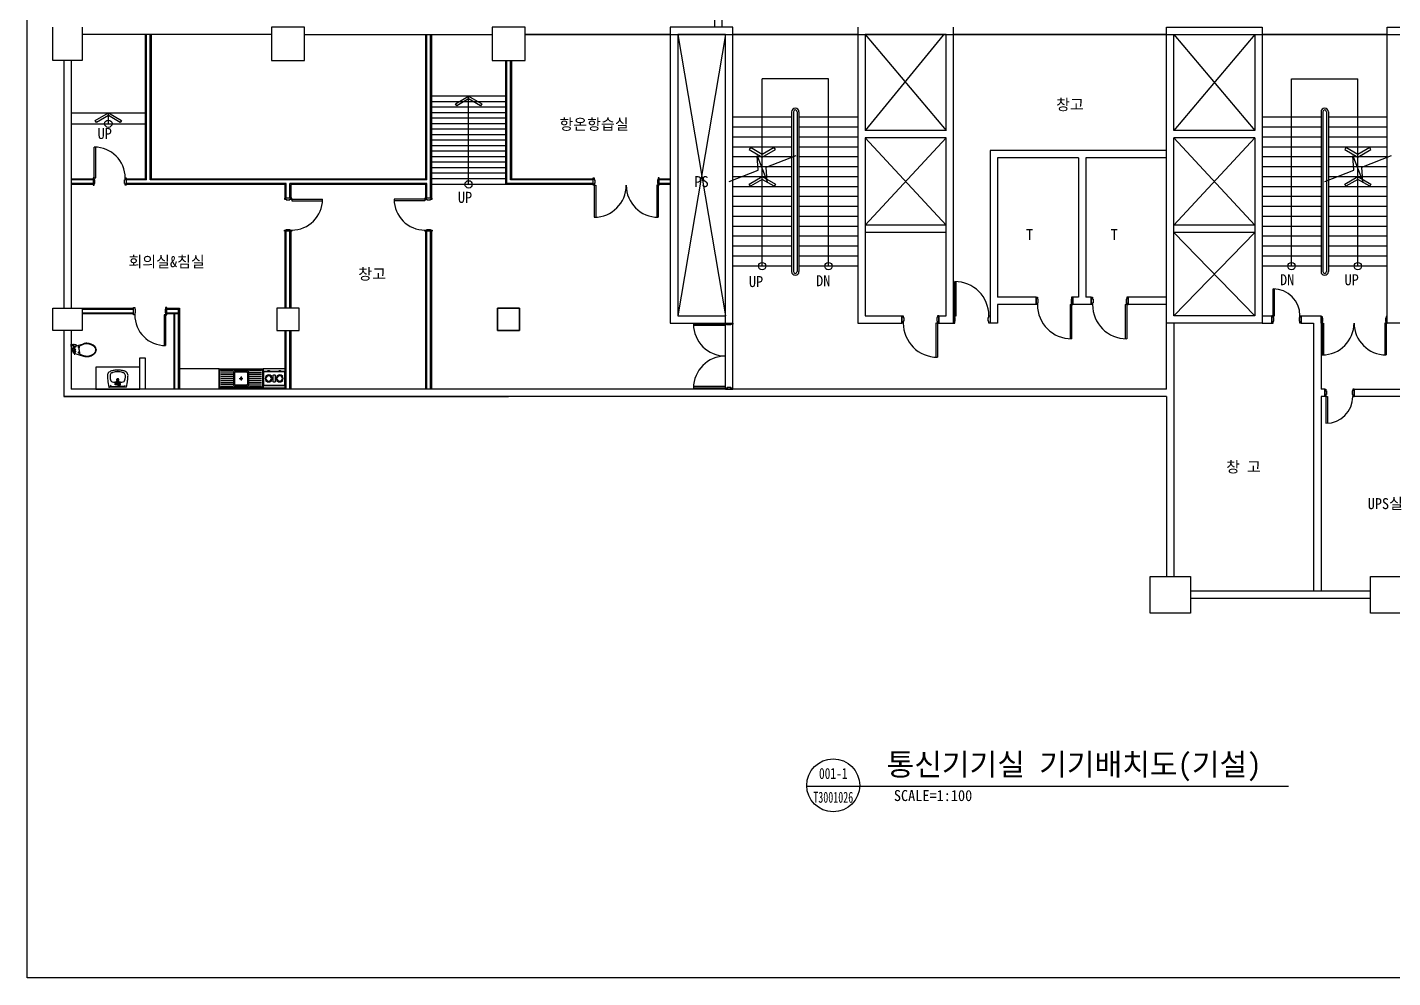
# Model space of a CAD drawing. Header units: millimetres. Extents: x -168211 to -88611, y 11020 to 97685.
# Drawn here: x -168211 to -131069, y 11020 to 36891 of the extents above; entities that cross this region are included whole.
import ezdxf
from ezdxf.enums import TextEntityAlignment as Align

# ---------------------------------------------------------------- set-up
doc = ezdxf.new("R2010")
doc.units = ezdxf.units.MM
for name, color, linetype in [('TS-SYMB', 3, 'Continuous'), ('TT-BASE', 253, 'Continuous'), ('TZ-BASE', 253, 'Continuous')]:
    doc.layers.add(name, color=color, linetype=linetype)
doc.layers.add('TX-PAPR', color=2, linetype='Continuous', plot=False)
doc.styles.get("Standard").update_dxf_attribs({"font": 'GulimChe.ttf'})
doc.styles.add('WBMTXT', font='GulimChe.ttf')
doc.styles.add('WGTXT', font='GulimChe.ttf')

# ---------------------------------------------------------------- blocks, each defined once
blk = doc.blocks.new('L03-P1')
at = {"layer": 'TZ-BASE', "linetype": 'ByBlock'}
for p, q in [((-236, 0), (236, 0)), ((-166, -20), (0, -20)), ((-77, -134), (-29, -134)), ((0, -48), (-71, -64)), ((-71, -64), (-71, -97)), ((-71, -97), (-30, -127)), ((0, -55), (-62, -67)), ((-62, -67), (-62, -103)), ((-36, -93), (-19, -188)), ((-10, -57), (-10, -66)), ((-10, -66), (12, -66)), ((-8, -179), (-8, -101)), ((0, -179), (-8, -179)), ((166, -20), (0, -20)), ((0, -48), (71, -64)), ((0, -55), (62, -67)), ((0, -179), (8, -179)), ((8, -179), (8, -101)), ((12, -66), (12, -57)), ((36, -93), (19, -188)), ((28, -134), (77, -134)), ((71, -97), (30, -127)), ((62, -67), (62, -103)), ((71, -64), (71, -97))]:
    blk.add_line(p, q, dxfattribs=at)
for centre, radius, start, end in [((825, -291), 1100, 164.6714, 174.6354), ((-825, -291), 1100, 5.3646, 15.3286), ((200, -312), 480, 173.306, 180.8772), ((-150, -311), 130, 183.4609, 203.4359), ((721, -317), 1000, 172.5947, 176.495), ((-167, -319), 112, 203.1618, 228.7366), ((170, -306), 380, 167.7492, 181.3724), ((18, -283), 230, 188.0028, 193.6262), ((-133, -315), 76, 196.7741, 249.1941), ((-163, -65), 45.6, 93.9023, 157.5159), ((-13, -249), 190, 154.9139, 172.6899), ((-138, -193), 53, 102.9122, 158.9195), ((-82, -434), 300, 89.0846, 103.1754), ((0, -91), 36.1, 342.0696, 197.8129), ((0, -196), 31.5, 132.5097, 47.6329), ((0, -109), 27.3, 353.1079, 186.8921), ((0, -115), 27.3, 173.1079, 6.8921), ((0, -196), 20.5, 154.9252, 25.1609), ((0, -101), 7.81, 0, 180), ((82, -434), 300, 76.8246, 90.9154), ((138, -193), 53, 21.0805, 77.0878), ((133, -315), 76, 290.8059, 343.2259), ((163, -65), 45.6, 22.4841, 86.0977), ((13, -249), 190, 7.3101, 25.0861), ((-170, -306), 380, 358.6276, 12.2508), ((-18, -283), 230, 346.3738, 351.9972), ((167, -319), 112, 311.2634, 336.8382), ((-721, -317), 1000, 3.505, 7.4053), ((150, -311), 130, 336.5641, 356.5391), ((-200, -312), 480, 359.1228, 6.694), ((-116, -246), 200, 231.6705, 247.1995), ((-50, -57), 400, 248.9382, 262.0951), ((-75, -205), 200, 244.9561, 253.178), ((0, 44), 460, 253.1486, 270), ((0, 360), 820, 262.6243, 270), ((0, 44), 460, 270, 286.8514), ((0, 360), 820, 270, 277.3757), ((50, -57), 400, 277.9049, 291.0618), ((75, -205), 200, 286.822, 295.0439), ((116, -246), 200, 292.8005, 308.3295)]:
    blk.add_arc(centre, radius, start, end, dxfattribs=at)
for p in [(236, 0), (0, -460)]:
    blk.add_point(p, dxfattribs=at)
blk = doc.blocks.new('T02-P1')
at = {"layer": 'TZ-BASE', "linetype": 'ByBlock'}
for p, q in [((0, 89), (0, 161)), ((18, 143), (18, 107)), ((44, 135), (18, 135)), ((44, 115), (18, 115)), ((40, 0), (40, 31)), ((63, 144), (44, 144)), ((44, 144), (44, 107)), ((63, 131), (44, 131)), ((63, 119), (44, 119)), ((63, 107), (44, 107)), ((63, 144), (63, 107)), ((63, 110), (67, 110)), ((68, 92), (95, 92)), ((68, 92), (68, 76)), ((68, 76), (95, 76)), ((75, 102), (75, 92)), ((79, 17), (79, 30)), ((81, 92), (81, 76)), ((82, 33), (108, 33)), ((85, 33), (85, 76)), ((122, 92), (95, 92)), ((122, 76), (95, 76)), ((105, 33), (105, 76)), ((108, 92), (108, 76)), ((111, 17), (111, 30)), ((115, 99), (337, 166)), ((115, 102), (115, 92)), ((122, 92), (122, 76)), ((127, 110), (123, 110)), ((127, 139), (127, 110)), ((128, 139), (127, 139)), ((128, 110), (127, 110)), ((133, 134), (133, 115)), ((133, 129), (138, 129)), ((133, 121), (138, 121)), ((140, 123), (140, 127)), ((221, 86), (197, 86)), ((221, 64), (197, 64)), ((229, 56), (219, 56)), ((219, 0), (219, 56)), ((229, 56), (229, 105)), ((421, 183), (419, 183)), ((40, 0), (40, -31)), ((68, -38), (68, -55)), ((95, -38), (68, -38)), ((68, -55), (95, -55)), ((77, -55), (77, -69)), ((77, -69), (95, -69)), ((81, -38), (81, -55)), ((83, -89), (90, -91)), ((85, -38), (85, -21)), ((92, -69), (88, -114)), ((95, -38), (122, -38)), ((122, -55), (95, -55)), ((113, -69), (95, -69)), ((98, -69), (102, -114)), ((100, -94), (337, -166)), ((105, -38), (105, -21)), ((108, -38), (108, -55)), ((113, -55), (113, -69)), ((122, -38), (122, -55)), ((221, -64), (197, -64)), ((221, -86), (197, -86)), ((219, 0), (219, -56)), ((229, -56), (219, -56)), ((229, -56), (229, -105)), ((421, -183), (419, -183))]:
    blk.add_line(p, q, dxfattribs=at)
blk.add_lwpolyline([(95, 12), (83, 0), (95, -12), (107, 0)], close=True, dxfattribs=at)
blk.add_circle((95, 0), 23.5, dxfattribs=at)
for centre, radius, start, end in [((0, 143), 18.2, 0, 90), ((0, 107), 18.2, 270, 0), ((100, 31), 60, 121.7058, 180), ((94, 21), 123, 74.2163, 104.6078), ((67, 102), 8, 0, 90), ((82, 30), 3, 90, 180), ((108, 30), 3, 360, 90), ((123, 102), 8, 90, 180), ((128, 134), 5, 0, 90), ((128, 115), 5, 270, 0), ((138, 127), 2, 0, 90), ((138, 123), 2, 270, 0), ((201, 75), 11.2, 109.3841, 250.6159), ((217, 75), 11.2, 289.3841, 70.6159), ((498, -380), 554, 101.7541, 119.01), ((343, 149), 11.3, 125.6748, 183.1732), ((426, 7), 176, 92.2293, 120.4115), ((418, -102), 280, 100.0111, 106.7769), ((426, 7), 161, 92.2293, 104.6284), ((418, -102), 270, 87.5478, 89.6565), ((418, -102), 285, 87.5478, 89.3157), ((420, -142), 325, 45.4387, 88.1493), ((420, -142), 310, 44.5566, 88.1493), ((560, 0), 110, 0, 45.4387), ((560, 0), 125, 26.0543, 45.4387), ((646, 46), 28.1, 318.2158, 17.8213), ((560, 0), 120, 0, 19.6497), ((100, -31), 60, 180, 253.2231), ((94, -113), 6.88, 193.7452, 274.2576), ((96, -113), 6.88, 265.7424, 346.2548), ((201, -75), 11.2, 109.3841, 250.6159), ((217, -75), 11.2, 289.3841, 70.6159), ((498, 380), 554, 240.99, 258.2459), ((343, -149), 11.3, 176.8268, 234.3252), ((426, -7), 176, 239.5885, 267.7707), ((418, 102), 280, 253.2231, 259.9889), ((426, -7), 161, 255.3716, 267.7707), ((418, 102), 270, 270.3435, 272.4522), ((418, 102), 285, 270.6843, 272.4522), ((420, 142), 310, 271.8507, 315.4434), ((420, 142), 325, 271.8507, 314.5613), ((560, 0), 110, 314.5613, 0), ((560, 0), 125, 314.5613, 333.9457), ((646, -46), 28.1, 342.1787, 41.7842), ((560, 0), 120, 340.3503, 0)]:
    blk.add_arc(centre, radius, start, end, dxfattribs=at)
for p in [(680, 0), (40, 0)]:
    blk.add_point(p, dxfattribs=at)
blk = doc.blocks.new('K1')
at = {"layer": 'TZ-BASE', "linetype": 'ByBlock'}
for p, q in [((-1800, 0), (-1800, 550)), ((-1800, 550), (-1200, 550)), ((-1689, 330), (-1731, 372)), ((-1569, 372), (-1611, 330)), ((-1389, 330), (-1431, 372)), ((-1269, 372), (-1311, 330)), ((-1200, 0), (-1200, 550)), ((-1150, 500), (-830, 500)), ((-1150, 448), (-830, 448)), ((-1150, 395), (-830, 395)), ((-50, 500), (-370, 500)), ((-50, 448), (-370, 448)), ((-50, 395), (-370, 395)), ((-1800, 30), (-1200, 30)), ((-1800, 0), (-1200, 0)), ((-1689, 252), (-1731, 210)), ((-1569, 210), (-1611, 252)), ((-1389, 252), (-1431, 210)), ((-1269, 210), (-1311, 252)), ((-1200, 30), (0, 30)), ((-1150, 342), (-830, 342)), ((-1150, 290), (-830, 290)), ((-1150, 238), (-830, 238)), ((-1150, 185), (-830, 185)), ((-1150, 132), (-830, 132)), ((-1150, 80), (-830, 80)), ((-550, 290), (-650, 290)), ((-600, 340), (-600, 240)), ((-50, 342), (-370, 342)), ((-50, 290), (-370, 290)), ((-50, 238), (-370, 238)), ((-50, 185), (-370, 185)), ((-50, 132), (-370, 132)), ((-50, 80), (-370, 80))]:
    blk.add_line(p, q, dxfattribs=at)
for points in [[(-1210, 90), (-1210, 490), (-1790, 490), (-1790, 90)], [(-1220, 100), (-1220, 480), (-1780, 480), (-1780, 100)], [(0, 550), (-1200, 550), (-1200, 0), (0, 0)]]:
    blk.add_lwpolyline(points, close=True, dxfattribs=at)
for points in [[(-1630, 490), (-1630, 510), (-1670, 510), (-1670, 490)], [(-1330, 490), (-1330, 510), (-1370, 510), (-1370, 490)]]:
    blk.add_lwpolyline(points, dxfattribs=at)
for points in [[(-1470, 210), (-1470, 370, 0.414214), (-1490, 390), (-1510, 390, 0.414214), (-1530, 370), (-1530, 210, 0.414214), (-1510, 190), (-1490, 190, 0.414214)], [(-1150, 50), (-50, 50, 0.414214), (-20, 80), (-20, 500, 0.414214), (-50, 530), (-1150, 530, 0.414214), (-1180, 500), (-1180, 80, 0.414214)], [(-800, 110, 0.414214), (-770, 80), (-430, 80, 0.414214), (-400, 110), (-400, 470, 0.414214), (-430, 500), (-770, 500, 0.414214), (-800, 470)], [(-770, 140, 0.414214), (-740, 110), (-460, 110, 0.414214), (-430, 140), (-430, 440, 0.414214), (-460, 470), (-740, 470, 0.414214), (-770, 440)]]:
    blk.add_lwpolyline(points, format="xyb", close=True, dxfattribs=at)
for centre, radius in [((-1650, 291), 95), ((-1350, 291), 95), ((-1650, 291), 75), ((-1350, 291), 75), ((-600, 290), 30)]:
    blk.add_circle(centre, radius, dxfattribs=at)
blk = doc.blocks.new('CZRTITG')
blk.add_line((-7.5, -0.19), (67.66, -0.19))
blk.add_circle((0, 0), 7.5)
at = {"style": 'WBMTXT'}
blk.add_attdef('SUB_TITLE', text='', height=6, dxfattribs=at).set_placement((15.1, 0.93), align=Align.BOTTOM_LEFT)
at = {"style": 'WGTXT', "width": 0.7, "flags": 4}
for tag, p in [('SEQNO', (0, 3.38)), ('CLASSNO', (0, -3.38))]:
    blk.add_attdef(tag, text='', height=3, dxfattribs=at).set_placement(p, align=Align.MIDDLE_CENTER)
at = {"style": 'WGTXT', "flags": 4}
for tag, p in [('SUBSCALE', (17.17, -2.89)), ('SUBSCALEV', (17.17, -6.71))]:
    blk.add_attdef(tag, text='', height=2.5, dxfattribs=at).set_placement(p, align=Align.MIDDLE_LEFT)

msp = doc.modelspace()

# ---------------------------------------------------------------- linework, layer by layer
at = {"layer": 'TS-SYMB', "flags": 128}
msp.add_lwpolyline([(-139791.7, 16238), (-133903.9, 16238)], dxfattribs=at)
at = {"layer": 'TT-BASE', "flags": 128}
for points in [[(-148819.2, 41291.2), (-148819.2, 39612.7), (-149319.2, 39612.7), (-149319.2, 36891.2)], [(-149019.2, 39812.7), (-149519.2, 39812.7), (-149519.2, 36891.2)]]:
    msp.add_lwpolyline(points, dxfattribs=at)
at = {"layer": 'TX-PAPR'}
msp.add_lwpolyline([(-168211, 62620.4), (-88611, 62620.4), (-88611, 11020.4), (-168211, 11020.4)], close=True, dxfattribs=at)
at = {"layer": 'TZ-BASE'}
for p, q in [((-167519.2, 35991.2), (-167519.2, 36891.2)), ((-166719.2, 36891.2), (-166719.2, 35991.2)), ((-150719.2, 36891.2), (-150719.2, 28841.2)), ((-149019.2, 36891.2), (-150719.2, 36891.2)), ((-149019.2, 27041.2), (-149019.2, 36891.2)), ((-145619.2, 36891.2), (-145619.2, 28841.2)), ((-143019.2, 28841.2), (-143019.2, 36891.2)), ((-137219.2, 28841.2), (-137219.2, 36891.2)), ((-137219.2, 36891.2), (-134619.2, 36891.2)), ((-134619.2, 36891.2), (-134619.2, 28841.2)), ((-161569.2, 36691.2), (-166719.2, 36691.2)), ((-164994.2, 32766.2), (-164994.2, 36691.2)), ((-164969.2, 32741.2), (-164969.2, 36691.2)), ((-164869.2, 32741.2), (-164869.2, 36691.2)), ((-164844.2, 36691.2), (-164844.2, 32766.2)), ((-160669.2, 36691.2), (-155569.2, 36691.2)), ((-157369.2, 32766.2), (-157369.2, 36691.2)), ((-157344.2, 32741.2), (-157344.2, 36691.2)), ((-157244.2, 32241.2), (-157244.2, 36691.2)), ((-157219.2, 36691.2), (-157219.2, 32241.2)), ((-154669.2, 36691.2), (-129519.2, 36691.2)), ((-150719.2, 36691.2), (-154669.2, 36691.2)), ((-150519.2, 36691.2), (-149219.2, 29041.2)), ((-149219.2, 36691.2), (-150519.2, 29041.2)), ((-150519.2, 36691.2), (-150519.2, 29041.2)), ((-149219.2, 36691.2), (-150519.2, 36691.2)), ((-149219.2, 27041.2), (-149219.2, 36691.2)), ((-145619.2, 36691.2), (-149019.2, 36691.2)), ((-143219.2, 36691.2), (-145419.2, 36691.2)), ((-145419.2, 36691.2), (-143219.2, 34081.2)), ((-145419.2, 36691.2), (-145419.2, 34081.2)), ((-143301.7, 36677.6), (-145419.2, 34081.2)), ((-143219.2, 34081.2), (-143219.2, 36691.2)), ((-137219.2, 36691.2), (-143019.2, 36691.2)), ((-137019.2, 36691.2), (-134819.2, 34081.2)), ((-134819.2, 36691.2), (-137019.2, 34081.2)), ((-131219.2, 36691.2), (-134619.2, 36691.2)), ((-166719.2, 35991.2), (-167519.2, 35991.2)), ((-167219.2, 35991.2), (-167219.2, 29241.2)), ((-167019.2, 35991.2), (-167019.2, 29241.2)), ((-155194.2, 32616.2), (-155194.2, 35991.2)), ((-155169.2, 32641.2), (-155169.2, 35991.2)), ((-155069.2, 32741.2), (-155069.2, 35991.2)), ((-155044.2, 35991.2), (-155044.2, 32766.2)), ((-148219.2, 30391.2), (-148219.2, 35491.2)), ((-146419.2, 35491.2), (-148219.2, 35491.2)), ((-146419.2, 30391.2), (-146419.2, 35491.2)), ((-133819.2, 30391.2), (-133819.2, 35491.2)), ((-133819.2, 35491.2), (-132019.2, 35491.2)), ((-132019.2, 30391.2), (-132019.2, 35491.2)), ((-155194.2, 35016.2), (-157219.2, 35016.2)), ((-156206.7, 32616.2), (-156206.7, 35016.2)), ((-167019.2, 34566.2), (-164994.2, 34566.2)), ((-166006.7, 34266.2), (-166006.7, 34566.2)), ((-155194.2, 34866.2), (-157219.2, 34866.2)), ((-155194.2, 34716.2), (-157219.2, 34716.2)), ((-155194.2, 34566.2), (-157219.2, 34566.2)), ((-147419.2, 34591.2), (-147419.2, 30241.2)), ((-147369.2, 34591.2), (-147369.2, 30241.2)), ((-147269.2, 34591.2), (-147269.2, 30241.2)), ((-147219.2, 34591.2), (-147219.2, 30241.2)), ((-133019.2, 34591.2), (-133019.2, 30241.2)), ((-132969.2, 34591.2), (-132969.2, 30241.2)), ((-132869.2, 34591.2), (-132869.2, 30241.2)), ((-132819.2, 34591.2), (-132819.2, 30241.2)), ((-167019.2, 34266.2), (-164994.2, 34266.2)), ((-155194.2, 34416.2), (-157219.2, 34416.2)), ((-155194.2, 34266.2), (-157219.2, 34266.2)), ((-147419.2, 34441.2), (-149019.2, 34441.2)), ((-147419.2, 34171.2), (-149019.2, 34171.2)), ((-145619.2, 34441.2), (-147219.2, 34441.2)), ((-145619.2, 34171.2), (-147219.2, 34171.2)), ((-133019.2, 34441.2), (-134619.2, 34441.2)), ((-133019.2, 34171.2), (-134619.2, 34171.2)), ((-131219.2, 34441.2), (-132819.2, 34441.2)), ((-131219.2, 34171.2), (-132819.2, 34171.2)), ((-155194.2, 34116.2), (-157219.2, 34116.2)), ((-155194.2, 33966.2), (-157219.2, 33966.2)), ((-155194.2, 33816.2), (-157219.2, 33816.2)), ((-147419.2, 33901.2), (-149019.2, 33901.2)), ((-145619.2, 33901.2), (-147219.2, 33901.2)), ((-143219.2, 34081.2), (-145419.2, 34081.2)), ((-145419.2, 33881.2), (-145419.2, 29041.2)), ((-145419.2, 33881.2), (-143219.2, 31501.2)), ((-143219.2, 33881.2), (-145419.2, 31501.2)), ((-143219.2, 33881.2), (-145419.2, 33881.2)), ((-143219.2, 29041.2), (-143219.2, 33881.2)), ((-134819.2, 34081.2), (-137019.2, 34081.2)), ((-137019.2, 33881.2), (-134819.2, 31501.2)), ((-134819.2, 33881.2), (-137019.2, 31501.2)), ((-134819.2, 33881.2), (-137019.2, 33881.2)), ((-133019.2, 33901.2), (-134619.2, 33901.2)), ((-131219.2, 33901.2), (-132819.2, 33901.2)), ((-155194.2, 33666.2), (-157219.2, 33666.2)), ((-155194.2, 33516.2), (-157219.2, 33516.2)), ((-147419.2, 33631.2), (-149019.2, 33631.2)), ((-145619.2, 33631.2), (-147219.2, 33631.2)), ((-137219.2, 33541.2), (-142019.2, 33541.2)), ((-142019.2, 33541.2), (-142019.2, 28841.2)), ((-133019.2, 33631.2), (-134619.2, 33631.2)), ((-131219.2, 33631.2), (-132819.2, 33631.2)), ((-155194.2, 33366.2), (-157219.2, 33366.2)), ((-155194.2, 33216.2), (-157219.2, 33216.2)), ((-155194.2, 33066.2), (-157219.2, 33066.2)), ((-147419.2, 33361.2), (-149019.2, 33361.2)), ((-147419.2, 33091.2), (-149019.2, 33091.2)), ((-145619.2, 33361.2), (-147219.2, 33361.2)), ((-145619.2, 33091.2), (-147219.2, 33091.2)), ((-141819.2, 33341.2), (-141819.2, 29541.2)), ((-139619.2, 33341.2), (-141819.2, 33341.2)), ((-139619.2, 33341.2), (-139619.2, 29541.2)), ((-137219.2, 33341.2), (-139419.2, 33341.2)), ((-139419.2, 33341.2), (-139419.2, 29541.2)), ((-133019.2, 33361.2), (-134619.2, 33361.2)), ((-133019.2, 33091.2), (-134619.2, 33091.2)), ((-131219.2, 33361.2), (-132819.2, 33361.2)), ((-131219.2, 33091.2), (-132819.2, 33091.2)), ((-167019.2, 32766.2), (-166419.2, 32766.2)), ((-166419.2, 32741.2), (-167019.2, 32741.2)), ((-166374.2, 32741.2), (-166389.2, 32741.2)), ((-166374.2, 32741.2), (-166389.2, 32741.2)), ((-166374.2, 32741.2), (-166389.2, 32741.2)), ((-166374.2, 32741.2), (-166389.2, 32741.2)), ((-166374.2, 32741.2), (-166389.2, 32741.2)), ((-165549.2, 32741.2), (-165564.2, 32741.2)), ((-165549.2, 32741.2), (-165564.2, 32741.2)), ((-165549.2, 32741.2), (-165564.2, 32741.2)), ((-165549.2, 32741.2), (-165564.2, 32741.2)), ((-165549.2, 32741.2), (-165564.2, 32741.2)), ((-165519.2, 32766.2), (-164994.2, 32766.2)), ((-164969.2, 32741.2), (-165519.2, 32741.2)), ((-157344.2, 32741.2), (-164869.2, 32741.2)), ((-164844.2, 32766.2), (-157369.2, 32766.2)), ((-155194.2, 32916.2), (-157219.2, 32916.2)), ((-155194.2, 32766.2), (-157219.2, 32766.2)), ((-152819.2, 32741.2), (-155069.2, 32741.2)), ((-155044.2, 32766.2), (-152819.2, 32766.2)), ((-152774.2, 32741.2), (-152789.2, 32741.2)), ((-151049.2, 32741.2), (-151064.2, 32741.2)), ((-151019.2, 32766.2), (-150719.2, 32766.2)), ((-150719.2, 32741.2), (-151019.2, 32741.2)), ((-147419.2, 32821.2), (-149019.2, 32821.2)), ((-145619.2, 32821.2), (-147219.2, 32821.2)), ((-133019.2, 32821.2), (-134619.2, 32821.2)), ((-131219.2, 32821.2), (-132819.2, 32821.2)), ((-166419.2, 32641.2), (-167019.2, 32641.2)), ((-166419.2, 32616.2), (-167019.2, 32616.2)), ((-166374.2, 32641.2), (-166389.2, 32641.2)), ((-166374.2, 32641.2), (-166389.2, 32641.2)), ((-166374.2, 32641.2), (-166389.2, 32641.2)), ((-166374.2, 32641.2), (-166389.2, 32641.2)), ((-166374.2, 32641.2), (-166389.2, 32641.2)), ((-165549.2, 32641.2), (-165564.2, 32641.2)), ((-165549.2, 32641.2), (-165564.2, 32641.2)), ((-165549.2, 32641.2), (-165564.2, 32641.2)), ((-165549.2, 32641.2), (-165564.2, 32641.2)), ((-165549.2, 32641.2), (-165564.2, 32641.2)), ((-161169.2, 32641.2), (-165519.2, 32641.2)), ((-161194.2, 32616.2), (-165519.2, 32616.2)), ((-161194.2, 32241.2), (-161194.2, 32616.2)), ((-161169.2, 32241.2), (-161169.2, 32641.2)), ((-157344.2, 32641.2), (-161069.2, 32641.2)), ((-161069.2, 32241.2), (-161069.2, 32641.2)), ((-157369.2, 32616.2), (-161044.2, 32616.2)), ((-161044.2, 32616.2), (-161044.2, 32241.2)), ((-157369.2, 32241.2), (-157369.2, 32616.2)), ((-157344.2, 32241.2), (-157344.2, 32641.2)), ((-155194.2, 32616.2), (-157219.2, 32616.2)), ((-152819.2, 32616.2), (-155194.2, 32616.2)), ((-152819.2, 32641.2), (-155169.2, 32641.2)), ((-152774.2, 32641.2), (-152789.2, 32641.2)), ((-151049.2, 32641.2), (-151064.2, 32641.2)), ((-150719.2, 32641.2), (-151019.2, 32641.2)), ((-150719.2, 32616.2), (-151019.2, 32616.2)), ((-147419.2, 32551.2), (-149019.2, 32551.2)), ((-145619.2, 32551.2), (-147219.2, 32551.2)), ((-133019.2, 32551.2), (-134619.2, 32551.2)), ((-131219.2, 32551.2), (-132819.2, 32551.2)), ((-161169.2, 32211.2), (-161169.2, 32196.2)), ((-161169.2, 32196.2), (-161169.2, 32211.2)), ((-161169.2, 32196.2), (-161169.2, 32211.2)), ((-161069.2, 32211.2), (-161069.2, 32196.2)), ((-161069.2, 32196.2), (-161069.2, 32211.2)), ((-161069.2, 32196.2), (-161069.2, 32211.2)), ((-157344.2, 32196.2), (-157344.2, 32211.2)), ((-157344.2, 32196.2), (-157344.2, 32211.2)), ((-157344.2, 32196.2), (-157344.2, 32211.2)), ((-157244.2, 32196.2), (-157244.2, 32211.2)), ((-157244.2, 32196.2), (-157244.2, 32211.2)), ((-157244.2, 32196.2), (-157244.2, 32211.2)), ((-147419.2, 32281.2), (-149019.2, 32281.2)), ((-147419.2, 32011.2), (-149019.2, 32011.2)), ((-145619.2, 32281.2), (-147219.2, 32281.2)), ((-145619.2, 32011.2), (-147219.2, 32011.2)), ((-133019.2, 32281.2), (-134619.2, 32281.2)), ((-133019.2, 32011.2), (-134619.2, 32011.2)), ((-131219.2, 32281.2), (-132819.2, 32281.2)), ((-131219.2, 32011.2), (-132819.2, 32011.2)), ((-147419.2, 31741.2), (-149019.2, 31741.2)), ((-145619.2, 31741.2), (-147219.2, 31741.2)), ((-133019.2, 31741.2), (-134619.2, 31741.2)), ((-131219.2, 31741.2), (-132819.2, 31741.2)), ((-161194.2, 29241.2), (-161194.2, 31341.2)), ((-161169.2, 31386.2), (-161169.2, 31371.2)), ((-161169.2, 31371.2), (-161169.2, 31386.2)), ((-161169.2, 31371.2), (-161169.2, 31386.2)), ((-161169.2, 29241.2), (-161169.2, 31341.2)), ((-161069.2, 31386.2), (-161069.2, 31371.2)), ((-161069.2, 31371.2), (-161069.2, 31386.2)), ((-161069.2, 31371.2), (-161069.2, 31386.2)), ((-161069.2, 29241.2), (-161069.2, 31341.2)), ((-161044.2, 31341.2), (-161044.2, 29241.2)), ((-157369.2, 27041.2), (-157369.2, 31341.2)), ((-157344.2, 31371.2), (-157344.2, 31386.2)), ((-157344.2, 31371.2), (-157344.2, 31386.2)), ((-157344.2, 27041.2), (-157344.2, 31341.2)), ((-157244.2, 31371.2), (-157244.2, 31386.2)), ((-157244.2, 31371.2), (-157244.2, 31386.2)), ((-157244.2, 27041.2), (-157244.2, 31341.2)), ((-157219.2, 31341.2), (-157219.2, 27041.2)), ((-147419.2, 31471.2), (-149019.2, 31471.2)), ((-147419.2, 31201.2), (-149019.2, 31201.2)), ((-145619.2, 31471.2), (-147219.2, 31471.2)), ((-145619.2, 31201.2), (-147219.2, 31201.2)), ((-143219.2, 31501.2), (-145419.2, 31501.2)), ((-143219.2, 31301.2), (-145419.2, 31301.2)), ((-134819.2, 31501.2), (-137019.2, 31501.2)), ((-137019.2, 31301.2), (-134819.2, 29041.2)), ((-134819.2, 31301.2), (-137019.2, 29041.2)), ((-134819.2, 31301.2), (-137019.2, 31301.2)), ((-133019.2, 31471.2), (-134619.2, 31471.2)), ((-133019.2, 31201.2), (-134619.2, 31201.2)), ((-131219.2, 31471.2), (-132819.2, 31471.2)), ((-131219.2, 31201.2), (-132819.2, 31201.2)), ((-147419.2, 30931.2), (-149019.2, 30931.2)), ((-145619.2, 30931.2), (-147219.2, 30931.2)), ((-133019.2, 30931.2), (-134619.2, 30931.2)), ((-131219.2, 30931.2), (-132819.2, 30931.2)), ((-147419.2, 30661.2), (-149019.2, 30661.2)), ((-145619.2, 30661.2), (-147219.2, 30661.2)), ((-133019.2, 30661.2), (-134619.2, 30661.2)), ((-131219.2, 30661.2), (-132819.2, 30661.2)), ((-147419.2, 30391.2), (-149019.2, 30391.2)), ((-145619.2, 30391.2), (-147219.2, 30391.2)), ((-133019.2, 30391.2), (-134619.2, 30391.2)), ((-131219.2, 30391.2), (-132819.2, 30391.2)), ((-142984.2, 29041.2), (-142984.2, 29971.2)), ((-142944.2, 29041.2), (-142944.2, 29970.3)), ((-134321.2, 29041.2), (-134321.2, 29771.2)), ((-134281.2, 29041.2), (-134281.2, 29770.1)), ((-140769.2, 29541.2), (-141819.2, 29541.2)), ((-140769.2, 29541.2), (-140769.2, 29341.2)), ((-140769.2, 29541.2), (-140734.2, 29541.2)), ((-140769.2, 29341.2), (-140769.2, 29541.2)), ((-140734.2, 29541.2), (-140734.2, 29491.2)), ((-140734.2, 29491.2), (-140719.2, 29491.2)), ((-140734.2, 29391.2), (-140734.2, 29341.2)), ((-140719.2, 29391.2), (-140734.2, 29391.2)), ((-140719.2, 29491.2), (-140719.2, 29391.2)), ((-139819.2, 29491.2), (-139819.2, 29391.2)), ((-139804.2, 29491.2), (-139819.2, 29491.2)), ((-139819.2, 29391.2), (-139804.2, 29391.2)), ((-139769.2, 29541.2), (-139804.2, 29541.2)), ((-139804.2, 29541.2), (-139804.2, 29491.2)), ((-139804.2, 29391.2), (-139804.2, 29341.2)), ((-139769.2, 29541.2), (-139769.2, 29341.2)), ((-139769.2, 29341.2), (-139769.2, 29541.2)), ((-139619.2, 29541.2), (-139769.2, 29541.2)), ((-139269.2, 29541.2), (-139419.2, 29541.2)), ((-139269.2, 29541.2), (-139269.2, 29341.2)), ((-139269.2, 29341.2), (-139269.2, 29541.2)), ((-139269.2, 29541.2), (-139234.2, 29541.2)), ((-139234.2, 29541.2), (-139234.2, 29491.2)), ((-139234.2, 29491.2), (-139219.2, 29491.2)), ((-139219.2, 29391.2), (-139234.2, 29391.2)), ((-139234.2, 29391.2), (-139234.2, 29341.2)), ((-139219.2, 29491.2), (-139219.2, 29391.2)), ((-138304.2, 29491.2), (-138319.2, 29491.2)), ((-138319.2, 29491.2), (-138319.2, 29391.2)), ((-138319.2, 29391.2), (-138304.2, 29391.2)), ((-138269.2, 29541.2), (-138304.2, 29541.2)), ((-138304.2, 29541.2), (-138304.2, 29491.2)), ((-138304.2, 29391.2), (-138304.2, 29341.2)), ((-137219.2, 29541.2), (-138269.2, 29541.2)), ((-138269.2, 29541.2), (-138269.2, 29341.2)), ((-138269.2, 29341.2), (-138269.2, 29541.2)), ((-167519.2, 29241.2), (-166719.2, 29241.2)), ((-167519.2, 28641.2), (-167519.2, 29241.2)), ((-166719.2, 29241.2), (-166719.2, 28641.2)), ((-166719.2, 29241.2), (-165319.2, 29241.2)), ((-166719.2, 29216.2), (-165319.2, 29216.2)), ((-166719.2, 29116.2), (-165319.2, 29116.2)), ((-165319.2, 29091.2), (-166719.2, 29091.2)), ((-165274.2, 29216.2), (-165289.2, 29216.2)), ((-165289.2, 29216.2), (-165274.2, 29216.2)), ((-165274.2, 29116.2), (-165289.2, 29116.2)), ((-165289.2, 29116.2), (-165274.2, 29116.2)), ((-164449.2, 29216.2), (-164464.2, 29216.2)), ((-164464.2, 29216.2), (-164449.2, 29216.2)), ((-164449.2, 29116.2), (-164464.2, 29116.2)), ((-164464.2, 29116.2), (-164449.2, 29116.2)), ((-164419.2, 29241.2), (-164069.2, 29241.2)), ((-164419.2, 29216.2), (-164069.2, 29216.2)), ((-164419.2, 29116.2), (-164069.2, 29116.2)), ((-164069.2, 29091.2), (-164419.2, 29091.2)), ((-164219.2, 27041.2), (-164219.2, 29091.2)), ((-164194.2, 27041.2), (-164194.2, 29116.2)), ((-164094.2, 27041.2), (-164094.2, 29216.2)), ((-164069.2, 29241.2), (-164069.2, 27041.2)), ((-161419.2, 29241.2), (-161419.2, 28641.2)), ((-160819.2, 29241.2), (-161419.2, 29241.2)), ((-160819.2, 28641.2), (-160819.2, 29241.2)), ((-155419.2, 29241.2), (-155419.2, 28641.2)), ((-154819.2, 29241.2), (-155419.2, 29241.2)), ((-154819.2, 28641.2), (-154819.2, 29241.2)), ((-150519.2, 29041.2), (-149219.2, 29041.2)), ((-145419.2, 29041.2), (-144419.2, 29041.2)), ((-144419.2, 28841.2), (-144419.2, 29041.2)), ((-144419.2, 29041.2), (-144384.2, 29041.2)), ((-144419.2, 29041.2), (-144419.2, 28841.2)), ((-144384.2, 29041.2), (-144384.2, 28991.2)), ((-144384.2, 28991.2), (-144369.2, 28991.2)), ((-144369.2, 28991.2), (-144369.2, 28891.2)), ((-143454.2, 28991.2), (-143469.2, 28991.2)), ((-143469.2, 28991.2), (-143469.2, 28891.2)), ((-143419.2, 29041.2), (-143454.2, 29041.2)), ((-143454.2, 29041.2), (-143454.2, 28991.2)), ((-143419.2, 28841.2), (-143419.2, 29041.2)), ((-143419.2, 29041.2), (-143219.2, 29041.2)), ((-143419.2, 29041.2), (-143419.2, 28841.2)), ((-142984.2, 29041.2), (-143019.2, 29041.2)), ((-143019.2, 29041.2), (-143019.2, 28841.2)), ((-142984.2, 29041.2), (-142944.2, 29041.2)), ((-142984.2, 28991.2), (-142984.2, 29041.2)), ((-142969.2, 28991.2), (-142984.2, 28991.2)), ((-142969.2, 28891.2), (-142969.2, 28991.2)), ((-142069.2, 28991.2), (-142054.2, 28991.2)), ((-142069.2, 28891.2), (-142069.2, 28991.2)), ((-142054.2, 29041.2), (-142019.2, 29041.2)), ((-142054.2, 28991.2), (-142054.2, 29041.2)), ((-142019.2, 29041.2), (-142019.2, 28841.2)), ((-141819.2, 29341.2), (-141819.2, 28841.2)), ((-140769.2, 29341.2), (-141819.2, 29341.2)), ((-140734.2, 29341.2), (-140769.2, 29341.2)), ((-139844.2, 29341.2), (-139844.2, 28412.1)), ((-139804.2, 29341.2), (-139844.2, 29341.2)), ((-139804.2, 29341.2), (-139804.2, 28411.2)), ((-139804.2, 29341.2), (-139769.2, 29341.2)), ((-139269.2, 29341.2), (-139769.2, 29341.2)), ((-139234.2, 29341.2), (-139269.2, 29341.2)), ((-138344.2, 29341.2), (-138344.2, 28412.1)), ((-138304.2, 29341.2), (-138344.2, 29341.2)), ((-138304.2, 29341.2), (-138304.2, 28411.2)), ((-138304.2, 29341.2), (-138269.2, 29341.2)), ((-137219.2, 29341.2), (-138269.2, 29341.2)), ((-134619.2, 29041.2), (-134356.2, 29041.2)), ((-134356.2, 28841.2), (-134356.2, 29041.2)), ((-134356.2, 29041.2), (-134356.2, 28841.2)), ((-134321.2, 29041.2), (-134356.2, 29041.2)), ((-134321.2, 28991.2), (-134321.2, 29041.2)), ((-134321.2, 29041.2), (-134281.2, 29041.2)), ((-134306.2, 28991.2), (-134321.2, 28991.2)), ((-134306.2, 28891.2), (-134306.2, 28991.2)), ((-133606.2, 28891.2), (-133606.2, 28991.2)), ((-133606.2, 28991.2), (-133591.2, 28991.2)), ((-133591.2, 28991.2), (-133591.2, 29041.2)), ((-133591.2, 29041.2), (-133556.2, 29041.2)), ((-133556.2, 29041.2), (-133019.2, 29041.2)), ((-133556.2, 28841.2), (-133556.2, 29041.2)), ((-133556.2, 29041.2), (-133556.2, 28841.2)), ((-133019.2, 29041.2), (-133019.2, 27041.2)), ((-133019.2, 28841.2), (-133019.2, 29021.2)), ((-133019.2, 28841.2), (-133019.2, 29021.2)), ((-133019.2, 29021.2), (-132987.7, 29021.2)), ((-132987.7, 29021.2), (-132987.7, 28976.2)), ((-132987.7, 28976.2), (-132974.2, 28976.2)), ((-132974.2, 28976.2), (-132974.2, 28886.2)), ((-131250.7, 28976.2), (-131264.2, 28976.2)), ((-131264.2, 28976.2), (-131264.2, 28886.2)), ((-131219.2, 29021.2), (-131250.7, 29021.2)), ((-131250.7, 29021.2), (-131250.7, 28976.2)), ((-131219.2, 28841.2), (-131219.2, 29021.2)), ((-131219.2, 28841.2), (-131219.2, 29021.2)), ((-166719.2, 28641.2), (-167519.2, 28641.2)), ((-167219.2, 28641.2), (-167219.2, 26841.2)), ((-167019.2, 28641.2), (-167019.2, 27041.2)), ((-161419.2, 28641.2), (-160819.2, 28641.2)), ((-161194.2, 27041.2), (-161194.2, 28641.2)), ((-161169.2, 27041.2), (-161169.2, 28641.2)), ((-161069.2, 27041.2), (-161069.2, 28641.2)), ((-161044.2, 28641.2), (-161044.2, 27041.2)), ((-155419.2, 28641.2), (-154819.2, 28641.2)), ((-150719.2, 28841.2), (-149219.2, 28841.2)), ((-149169.2, 28796.2), (-149169.2, 28811.2)), ((-149069.2, 28796.2), (-149069.2, 28811.2)), ((-145619.2, 28841.2), (-144419.2, 28841.2)), ((-144384.2, 28841.2), (-144419.2, 28841.2)), ((-144369.2, 28891.2), (-144384.2, 28891.2)), ((-144384.2, 28891.2), (-144384.2, 28841.2)), ((-143494.2, 28841.2), (-143494.2, 27912.1)), ((-143454.2, 28841.2), (-143494.2, 28841.2)), ((-143469.2, 28891.2), (-143454.2, 28891.2)), ((-143454.2, 28891.2), (-143454.2, 28841.2)), ((-143454.2, 28841.2), (-143454.2, 27911.2)), ((-143454.2, 28841.2), (-143419.2, 28841.2)), ((-143419.2, 28841.2), (-143019.2, 28841.2)), ((-143019.2, 28841.2), (-142984.2, 28841.2)), ((-142984.2, 28891.2), (-142969.2, 28891.2)), ((-142984.2, 28841.2), (-142984.2, 28891.2)), ((-142054.2, 28891.2), (-142069.2, 28891.2)), ((-142054.2, 28841.2), (-142054.2, 28891.2)), ((-142019.2, 28841.2), (-142054.2, 28841.2)), ((-141819.2, 28841.2), (-142019.2, 28841.2)), ((-134619.2, 28841.2), (-137219.2, 28841.2)), ((-137219.2, 27041.2), (-137219.2, 28841.2)), ((-137019.2, 28841.2), (-137019.2, 21941.2)), ((-134619.2, 28841.2), (-134356.2, 28841.2)), ((-134356.2, 28841.2), (-134321.2, 28841.2)), ((-134321.2, 28841.2), (-134321.2, 28891.2)), ((-134321.2, 28891.2), (-134306.2, 28891.2)), ((-133591.2, 28891.2), (-133606.2, 28891.2)), ((-133591.2, 28841.2), (-133591.2, 28891.2)), ((-133556.2, 28841.2), (-133591.2, 28841.2)), ((-133556.2, 28841.2), (-133219.2, 28841.2)), ((-133219.2, 28841.2), (-133219.2, 21541.2)), ((-132987.7, 28841.2), (-133019.2, 28841.2)), ((-132974.2, 28886.2), (-132987.7, 28886.2)), ((-132987.7, 28886.2), (-132987.7, 28841.2)), ((-132987.7, 28841.2), (-132951.7, 28841.2)), ((-132987.7, 28841.2), (-132987.7, 27972.7)), ((-132951.7, 28841.2), (-132951.7, 27973.4)), ((-131250.7, 28841.2), (-131286.7, 28841.2)), ((-131286.7, 28841.2), (-131286.7, 27973.4)), ((-131264.2, 28886.2), (-131250.7, 28886.2)), ((-131250.7, 28886.2), (-131250.7, 28841.2)), ((-131250.7, 28841.2), (-131219.2, 28841.2)), ((-131250.7, 28841.2), (-131250.7, 27972.7)), ((-165151.4, 27891.2), (-165001.4, 27891.2)), ((-165151.4, 27041.2), (-165151.4, 27891.2)), ((-165001.4, 27891.2), (-165001.4, 27041.2)), ((-166351.4, 27641.2), (-166351.4, 27041.2)), ((-165151.4, 27641.2), (-166351.4, 27641.2)), ((-165151.4, 27041.2), (-165151.4, 27641.2)), ((-162994.2, 27591.2), (-164069.2, 27591.2)), ((-137219.2, 26841.2), (-167219.2, 26841.2)), ((-167219.2, 26841.2), (-155119.2, 26841.2)), ((-137219.2, 27041.2), (-167019.2, 27041.2)), ((-166351.4, 27041.2), (-165151.4, 27041.2)), ((-165001.4, 27041.2), (-165151.4, 27041.2)), ((-149169.2, 27071.2), (-149169.2, 27086.2)), ((-149069.2, 27071.2), (-149069.2, 27086.2)), ((-137219.2, 26841.2), (-137219.2, 21941.2)), ((-132919.2, 27041.2), (-133019.2, 27041.2)), ((-133019.2, 26841.2), (-133019.2, 21541.2)), ((-132919.2, 26841.2), (-133019.2, 26841.2)), ((-132919.2, 27041.2), (-132919.2, 26841.2)), ((-132919.2, 26841.2), (-132919.2, 27041.2)), ((-132919.2, 27041.2), (-132884.2, 27041.2)), ((-132884.2, 26841.2), (-132919.2, 26841.2)), ((-132884.2, 27041.2), (-132884.2, 26991.2)), ((-132884.2, 26991.2), (-132869.2, 26991.2)), ((-132869.2, 26891.2), (-132884.2, 26891.2)), ((-132884.2, 26891.2), (-132884.2, 26841.2)), ((-132884.2, 26841.2), (-132884.2, 26111.2)), ((-132884.2, 26841.2), (-132844.2, 26841.2)), ((-132869.2, 26991.2), (-132869.2, 26891.2)), ((-132844.2, 26841.2), (-132844.2, 26112.3)), ((-132154.2, 26991.2), (-132169.2, 26991.2)), ((-132169.2, 26991.2), (-132169.2, 26891.2)), ((-132169.2, 26891.2), (-132154.2, 26891.2)), ((-132119.2, 27041.2), (-132154.2, 27041.2)), ((-132154.2, 27041.2), (-132154.2, 26991.2)), ((-132154.2, 26891.2), (-132154.2, 26841.2)), ((-132154.2, 26841.2), (-132119.2, 26841.2)), ((-132119.2, 27041.2), (-128697.9, 27041.2)), ((-132119.2, 27041.2), (-132119.2, 26841.2)), ((-132119.2, 26841.2), (-132119.2, 27041.2)), ((-129219.2, 26841.2), (-132119.2, 26841.2)), ((-137669.2, 21941.2), (-136569.2, 21941.2)), ((-137669.2, 20941.2), (-137669.2, 21941.2)), ((-136569.2, 21941.2), (-136569.2, 20941.2)), ((-131669.2, 21941.2), (-130569.2, 21941.2)), ((-131669.2, 20941.2), (-131669.2, 21941.2)), ((-131669.2, 21541.2), (-136569.2, 21541.2)), ((-131669.2, 21341.2), (-136569.2, 21341.2)), ((-136569.2, 20941.2), (-137669.2, 20941.2)), ((-130569.2, 20941.2), (-131669.2, 20941.2))]:
    msp.add_line(p, q, dxfattribs=at)
at = {"layer": 'TZ-BASE', "linetype": 'ByBlock'}
for p, q in [((-166349.2, 32791.2), (-166349.2, 33630.2)), ((-152789.2, 32591.2), (-152749.2, 32591.2)), ((-152789.2, 32591.2), (-152789.2, 31721.2)), ((-152749.2, 32591.2), (-152749.2, 31722.1)), ((-151089.2, 32591.2), (-151089.2, 31722.1)), ((-151049.2, 32591.2), (-151089.2, 32591.2)), ((-151049.2, 32591.2), (-151049.2, 31721.2)), ((-161019.2, 32171.2), (-160180.1, 32171.2)), ((-157394.2, 32171.2), (-158233.2, 32171.2)), ((-164489.2, 29066.2), (-164489.2, 28227.2)), ((-149219.2, 28811.2), (-150089.2, 28811.2)), ((-149219.2, 28771.2), (-150088.2, 28771.2)), ((-149219.2, 28811.2), (-149219.2, 28771.2)), ((-149219.2, 27071.2), (-150089.2, 27071.2)), ((-149219.2, 27111.2), (-150088.2, 27111.2)), ((-149219.2, 27071.2), (-149219.2, 27111.2))]:
    msp.add_line(p, q, dxfattribs=at)
at = {"layer": 'TZ-BASE', "flags": 128}
for points in [[(-160669.2, 36891.2), (-161569.2, 36891.2), (-161569.2, 35991.2), (-160669.2, 35991.2)], [(-154669.2, 36891.2), (-155569.2, 36891.2), (-155569.2, 35991.2), (-154669.2, 35991.2)]]:
    msp.add_lwpolyline(points, close=True, dxfattribs=at)
at = {"layer": 'TZ-BASE'}
for points in [[(-129519.2, 36891.2), (-129519.2, 28841.2), (-131219.2, 28841.2), (-131219.2, 36891.2)], [(-155849, 34807.3), (-155882, 34752.3), (-156206.7, 34939.3), (-156529.9, 34752.3), (-156562.1, 34807), (-156206.7, 35016.2)], [(-165649, 34357.3), (-165682, 34302.3), (-166006.7, 34489.3), (-166329.9, 34302.3), (-166362.1, 34357), (-166006.7, 34566.2)], [(-147861.5, 33564.2), (-147894.5, 33619.2), (-148219.2, 33432.2), (-148542.4, 33619.2), (-148574.6, 33564.4), (-148219.2, 33355.3)], [(-131661.5, 33564.2), (-131694.5, 33619.2), (-132019.2, 33432.2), (-132342.4, 33619.2), (-132374.6, 33564.4), (-132019.2, 33355.3)], [(-147861.5, 32618.2), (-147894.5, 32563.2), (-148219.2, 32750.2), (-148542.4, 32563.2), (-148574.6, 32618), (-148219.2, 32827.1)], [(-131661.5, 32618.2), (-131694.5, 32563.2), (-132019.2, 32750.2), (-132342.4, 32563.2), (-132374.6, 32618), (-132019.2, 32827.1)]]:
    msp.add_lwpolyline(points, close=True, dxfattribs=at)
for points in [[(-137019.2, 34081.2), (-137019.2, 36691.2), (-134819.2, 36691.2), (-134819.2, 34081.2)], [(-134819.2, 33881.2), (-134819.2, 29041.2), (-137019.2, 29041.2), (-137019.2, 33881.2)], [(-149119.2, 32693.8), (-148329.2, 33001.2), (-148354.2, 33391), (-148084.2, 32697.2), (-148109.1, 33086.9), (-147299.2, 33402.1)], [(-132919.2, 32693.8), (-132129.2, 33001.2), (-132154.2, 33391), (-131884.2, 32697.2), (-131909.1, 33086.9), (-131099.2, 33402.1)], [(-154819.2, 29241.2), (-154819.2, 28641.2), (-155419.2, 28641.2), (-155419.2, 29241.2), (-154819.2, 29241.2)]]:
    msp.add_lwpolyline(points, dxfattribs=at)
at = {"layer": 'TZ-BASE', "linetype": 'ByBlock'}
for points in [[(-166389.2, 32791.2), (-166389.2, 33631.2, -0.4499216)], [(-161019.2, 32211.2), (-160179.2, 32211.2, -0.4499216)], [(-157394.2, 32211.2), (-158234.2, 32211.2, 0.4499216)], [(-164449.2, 29066.2), (-164449.2, 28226.2, -0.4499216)]]:
    msp.add_lwpolyline(points, format="xyb", dxfattribs=at)
for points in [[(-166419.2, 32791.2), (-166419.2, 32591.2), (-166389.2, 32591.2), (-166389.2, 32641.2), (-166374.2, 32641.2), (-166374.2, 32741.2), (-166389.2, 32741.2), (-166389.2, 32791.2)], [(-165519.2, 32791.2), (-165519.2, 32591.2), (-165549.2, 32591.2), (-165549.2, 32641.2), (-165564.2, 32641.2), (-165564.2, 32741.2), (-165549.2, 32741.2), (-165549.2, 32791.2)], [(-152819.2, 32591.2), (-152819.2, 32791.2), (-152789.2, 32791.2), (-152789.2, 32741.2), (-152774.2, 32741.2), (-152774.2, 32641.2), (-152789.2, 32641.2), (-152789.2, 32591.2)], [(-151019.2, 32591.2), (-151019.2, 32791.2), (-151049.2, 32791.2), (-151049.2, 32741.2), (-151064.2, 32741.2), (-151064.2, 32641.2), (-151049.2, 32641.2), (-151049.2, 32591.2)], [(-161019.2, 32241.2), (-161219.2, 32241.2), (-161219.2, 32211.2), (-161169.2, 32211.2), (-161169.2, 32196.2), (-161069.2, 32196.2), (-161069.2, 32211.2), (-161019.2, 32211.2)], [(-157194.2, 32241.2), (-157394.2, 32241.2), (-157394.2, 32211.2), (-157344.2, 32211.2), (-157344.2, 32196.2), (-157244.2, 32196.2), (-157244.2, 32211.2), (-157194.2, 32211.2)], [(-161019.2, 31341.2), (-161219.2, 31341.2), (-161219.2, 31371.2), (-161169.2, 31371.2), (-161169.2, 31386.2), (-161069.2, 31386.2), (-161069.2, 31371.2), (-161019.2, 31371.2)], [(-157194.2, 31341.2), (-157394.2, 31341.2), (-157394.2, 31371.2), (-157344.2, 31371.2), (-157344.2, 31386.2), (-157244.2, 31386.2), (-157244.2, 31371.2), (-157194.2, 31371.2)], [(-165319.2, 29066.2), (-165319.2, 29266.2), (-165289.2, 29266.2), (-165289.2, 29216.2), (-165274.2, 29216.2), (-165274.2, 29116.2), (-165289.2, 29116.2), (-165289.2, 29066.2)], [(-164419.2, 29066.2), (-164419.2, 29266.2), (-164449.2, 29266.2), (-164449.2, 29216.2), (-164464.2, 29216.2), (-164464.2, 29116.2), (-164449.2, 29116.2), (-164449.2, 29066.2)], [(-149219.2, 28841.2), (-149019.2, 28841.2), (-149019.2, 28811.2), (-149069.2, 28811.2), (-149069.2, 28796.2), (-149169.2, 28796.2), (-149169.2, 28811.2), (-149219.2, 28811.2)], [(-149219.2, 27041.2), (-149019.2, 27041.2), (-149019.2, 27071.2), (-149069.2, 27071.2), (-149069.2, 27086.2), (-149169.2, 27086.2), (-149169.2, 27071.2), (-149219.2, 27071.2)]]:
    msp.add_lwpolyline(points, close=True, dxfattribs=at)
for points in [[(-166389.2, 32791.2), (-166349.2, 32791.2)], [(-161019.2, 32211.2), (-161019.2, 32171.2)], [(-157394.2, 32211.2), (-157394.2, 32171.2)], [(-164449.2, 29066.2), (-164489.2, 29066.2)]]:
    msp.add_lwpolyline(points, dxfattribs=at)
at = {"layer": 'TZ-BASE'}
for centre in [(-166006.7, 34266.2), (-156206.7, 32616.2), (-148219.2, 30391.2), (-146419.2, 30391.2), (-133819.2, 30391.2), (-132019.2, 30391.2)]:
    msp.add_circle(centre, 100, dxfattribs=at)
for centre, radius, start, end in [((-147319.2, 34591.2), 100, 0, 180), ((-147319.2, 34591.2), 50, 0, 180), ((-132919.2, 34591.2), 100, 0, 180), ((-132919.2, 34591.2), 50, 0, 180), ((-147319.2, 30241.2), 100, 180, 0), ((-147319.2, 30241.2), 50, 180, 0), ((-132919.2, 30241.2), 100, 180, 0), ((-132919.2, 30241.2), 50, 180, 0), ((-142984.2, 29041.2), 930, 0, 90), ((-134321.2, 29041.2), 730, 0, 90), ((-139804.2, 29341.2), 930, 180, 270), ((-138304.2, 29341.2), 930, 180, 270), ((-143454.2, 28841.2), 930, 180, 270), ((-132987.7, 28841.2), 868.5, 270, 0), ((-131250.7, 28841.2), 868.5, 180, 270), ((-132884.2, 26841.2), 730, 270, 0)]:
    msp.add_arc(centre, radius, start, end, dxfattribs=at)
at = {"layer": 'TZ-BASE', "linetype": 'ByBlock'}
for centre, radius, start, end in [((-166389.2, 32791.2), 840, 0, 90), ((-152789.2, 32591.2), 870, 270, 0), ((-151049.2, 32591.2), 870, 180, 270), ((-161019.2, 32211.2), 840, 270, 0), ((-157394.2, 32211.2), 840, 180, 270), ((-164449.2, 29066.2), 840, 180, 270), ((-149219.2, 28811.2), 870, 180, 270), ((-149219.2, 27071.2), 870, 90, 180)]:
    msp.add_arc(centre, radius, start, end, dxfattribs=at)

# ---------------------------------------------------------------- block references
at = {"layer": 'TS-SYMB'}
ref = msp.add_blockref('CZRTITG', (-146287.3, 16256.7), dxfattribs=dict(at, xscale=96, yscale=96, zscale=96))
ref.add_attrib('CLASSNO', 'T3001026', dxfattribs={"layer": '0', "height": 300, "style": 'WGTXT', "width": 0.7}).set_placement((-146287.3, 15932.7), align=Align.MIDDLE_CENTER)
ref.add_attrib('SEQNO', '001-1', dxfattribs={"layer": '0', "height": 300, "style": 'WGTXT', "width": 0.8}).set_placement((-146287.3, 16580.7), align=Align.MIDDLE_CENTER)
ref.add_attrib('SUB_TITLE', '통신기기실 기기배치도(기설)', dxfattribs={"layer": '0', "height": 600, "style": 'WBMTXT'}).set_placement((-144837.5, 16346), align=Align.BOTTOM_LEFT)
ref.add_attrib('SUBSCALE', 'SCALE=1:100', dxfattribs={"layer": '0', "height": 300, "style": 'WGTXT'}).set_placement((-144638.9, 15979), align=Align.MIDDLE_LEFT)
at = {"layer": 'TZ-BASE'}
msp.add_blockref('T02-P1', (-167019.2, 28109.1), dxfattribs=at)
at = {"layer": 'TZ-BASE', "rotation": 180}
msp.add_blockref('L03-P1', (-165751.4, 27097.8), dxfattribs=at)
at = {"layer": 'TZ-BASE', "xscale": -1}
msp.add_blockref('K1', (-162994.2, 27041.2), dxfattribs=at)

# ---------------------------------------------------------------- texts
at = {"layer": 'TZ-BASE'}
for s, p in [('창고', (-140224, 34636.6)), ('UP', (-166298.5, 33850.8)), ('UP', (-156498.5, 32112.7)), ('T', (-141043, 31100.4)), ('T', (-138739.4, 31100.4)), ('UP', (-148582.1, 29820.7)), ('DN', (-146754.2, 29842.5)), ('DN', (-134133.7, 29870.1)), ('UP', (-132378.7, 29870.1)), ('창 고', (-135600.8, 24775.2)), ('UPS실', (-131749, 23775.3))]:
    msp.add_text(s, height=300, dxfattribs=at).set_placement(p)
for s, p in [('항온항습실', (-152793.5, 34257)), ('PS', (-149869.2, 32691.2)), ('회의실&침실', (-164421.5, 30514.5)), ('창고', (-158831.1, 30179.3))]:
    msp.add_text(s, height=300, dxfattribs=at).set_placement(p, align=Align.MIDDLE)

doc.saveas('drawing.dxf')
